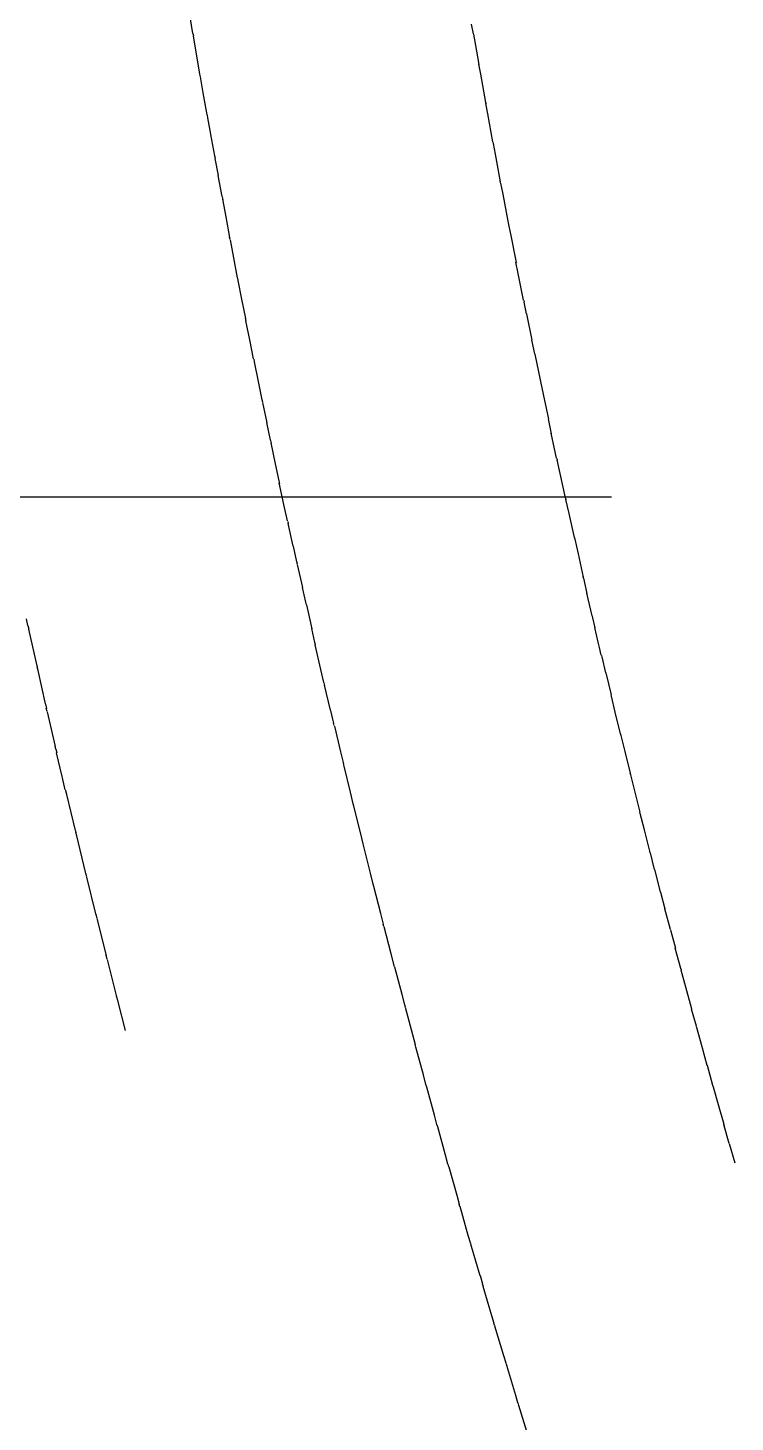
# Model space of a CAD drawing. Header units: feet. Extents: x 9681 to 12164, y 9191 to 13159.
# Drawn here: x 10537.78 to 10548.02, y 11904.45 to 11924.63 of the extents above; entities that cross this region are included whole.
import ezdxf

# ---------------------------------------------------------------- set-up
doc = ezdxf.new("R2010")
doc.units = ezdxf.units.FT
doc.header["$MEASUREMENT"] = 0
doc.linetypes.add('DASHED', pattern=[0.75, 0.5, -0.25])
doc.layers.add('CREEKCONT-MNR', color=3, linetype='Continuous')
doc.layers.add('GRID', color=254, linetype='DASHED')

msp = doc.modelspace()

# ---------------------------------------------------------------- linework, layer by layer
at = {"layer": 'CREEKCONT-MNR', "color": 5, "extrusion": (0.98617, 0.16574, 0), "elevation": 12370.765}
msp.add_lwpolyline([(10012.698, 788), (10013.034, 788)], dxfattribs=at)
at = {"layer": 'CREEKCONT-MNR', "color": 5}
for points, elevation in [([(10540.178, 11924.506), (10540.171, 11924.543)], 788), ([(10544.304, 11924.125), (10544.232, 11924.538)], 787), ([(10544.408, 11923.55), (10544.334, 11923.959)], 787), ([(10540.385, 11923.326), (10540.377, 11923.363)], 788), ([(10540.484, 11922.774), (10540.428, 11923.087)], 788), ([(10544.518, 11922.954), (10544.514, 11922.976)], 787), ([(10540.536, 11922.491), (10540.491, 11922.737)], 788), ([(10544.621, 11922.402), (10544.547, 11922.802)], 787), ([(10544.656, 11922.223), (10544.626, 11922.38)], 787), ([(10544.732, 11921.829), (10544.656, 11922.223)], 787), ([(10540.703, 11921.596), (10540.648, 11921.895)], 788), ([(10544.736, 11921.806), (10544.732, 11921.829)], 787), ([(10540.761, 11921.299), (10540.711, 11921.559)], 788), ([(10544.844, 11921.255), (10544.768, 11921.645)], 787), ([(10544.849, 11921.233), (10544.844, 11921.255)], 787), ([(10540.824, 11920.971), (10540.817, 11921.008)], 788), ([(10544.998, 11920.489), (10544.963, 11920.66)], 787), ([(10545.08, 11920.088), (10545.075, 11920.11)], 787), ([(10545.116, 11919.911), (10545.08, 11920.088)], 787), ([(10541.115, 11919.511), (10541.058, 11919.796)], 788), ([(10541.177, 11919.209), (10541.169, 11919.246)], 788), ([(10541.291, 11918.659), (10541.238, 11918.915)], 788), ([(10545.319, 11918.944), (10545.314, 11918.966)], 787), ([(10545.36, 11918.755), (10545.319, 11918.944)], 787), ([(10541.363, 11918.319), (10541.299, 11918.622)], 788), ([(10541.415, 11918.073), (10541.363, 11918.319)], 788), ([(10541.424, 11918.036), (10541.415, 11918.073)], 788), ([(10545.613, 11917.599), (10545.567, 11917.802)], 787), ([(10541.67, 11916.902), (10541.621, 11917.126)], 788), ([(10541.679, 11916.865), (10541.67, 11916.902)], 788), ([(10545.875, 11916.444), (10545.824, 11916.662)], 787), ([(10541.801, 11916.317), (10541.753, 11916.53)], 788), ([(10537.778, 11915.979), (10537.757, 11916.076)], 789), ([(10545.956, 11916.092), (10545.95, 11916.115)], 787), ([(10545.991, 11915.944), (10545.956, 11916.092)], 787), ([(10541.934, 11915.732), (10541.888, 11915.933)], 788), ([(10546.09, 11915.523), (10546.084, 11915.546)], 787), ([(10546.144, 11915.296), (10546.09, 11915.523)], 787), ([(10537.925, 11915.328), (10537.912, 11915.379)], 789), ([(10538.034, 11914.844), (10537.925, 11915.328)], 789), ([(10542.078, 11915.111), (10542.069, 11915.148)], 788), ([(10538.177, 11914.227), (10538.061, 11914.729)], 789), ([(10542.192, 11914.624), (10542.163, 11914.75)], 788), ([(10542.206, 11914.565), (10542.192, 11914.624)], 788), ([(10546.364, 11914.387), (10546.358, 11914.409)], 787), ([(10542.447, 11913.567), (10542.355, 11913.945)], 788), ([(10546.504, 11913.819), (10546.498, 11913.842)], 787), ([(10538.328, 11913.584), (10538.326, 11913.594)], 789), ([(10538.341, 11913.532), (10538.328, 11913.584)], 789), ([(10538.466, 11913.011), (10538.341, 11913.532)], 789), ([(10546.64, 11913.275), (10546.562, 11913.586)], 787), ([(10542.497, 11913.362), (10542.487, 11913.399)], 788), ([(10542.591, 11912.981), (10542.497, 11913.362)], 788), ([(10542.631, 11912.817), (10542.591, 11912.981)], 788), ([(10546.931, 11912.142), (10546.852, 11912.447)], 787), ([(10542.777, 11912.236), (10542.737, 11912.396)], 788), ([(10542.787, 11912.199), (10542.777, 11912.236)], 788), ([(10542.886, 11911.811), (10542.787, 11912.199)], 788), ([(10542.926, 11911.655), (10542.886, 11911.811)], 788), ([(10547.079, 11911.577), (10547, 11911.879)], 787), ([(10543.037, 11911.226), (10542.936, 11911.618)], 788), ([(10538.915, 11911.197), (10538.912, 11911.206)], 789), ([(10547.23, 11911.012), (10547.15, 11911.311)], 787), ([(10539.066, 11910.606), (10538.929, 11911.145)], 789), ([(10547.237, 11910.989), (10547.23, 11911.012)], 787), ([(10539.081, 11910.55), (10539.067, 11910.601)], 789), ([(10547.538, 11909.883), (10547.457, 11910.177)], 787), ([(10543.394, 11909.878), (10543.383, 11909.915)], 788), ([(10543.503, 11909.476), (10543.394, 11909.878)], 788), ([(10547.695, 11909.32), (10547.614, 11909.61)], 787), ([(10543.54, 11909.336), (10543.503, 11909.476)], 788), ([(10543.551, 11909.299), (10543.54, 11909.336)], 788), ([(10543.662, 11908.893), (10543.551, 11909.299)], 788), ([(10543.7, 11908.758), (10543.662, 11908.893)], 788), ([(10543.71, 11908.721), (10543.7, 11908.758)], 788), ([(10543.824, 11908.311), (10543.71, 11908.721)], 788), ([(10547.861, 11908.734), (10547.854, 11908.757)], 787), ([(10548.016, 11908.195), (10547.934, 11908.479)], 787), ([(10544.201, 11906.989), (10544.19, 11907.026)], 788), ([(10544.324, 11906.568), (10544.201, 11906.989)], 788), ([(10544.528, 11905.875), (10544.495, 11905.988)], 788), ([(10544.886, 11904.689), (10544.874, 11904.726)], 788), ([(10545.02, 11904.252), (10544.886, 11904.689)], 788)]:
    msp.add_lwpolyline(points, dxfattribs=dict(at, elevation=elevation))
at = {"layer": 'CREEKCONT-MNR', "color": 5, "extrusion": (0.984902, 0.173116, 0)}
for points, elevation in [([(9919.125, 787), (9919.268, 787)], 12449.352), ([(9918.96, 788), (9919.197, 788)], 12445.353), ([(9918.636, 788), (9918.96, 788)], 12445.353)]:
    msp.add_lwpolyline(points, dxfattribs=dict(at, elevation=elevation))
at = {"layer": 'CREEKCONT-MNR', "color": 5, "extrusion": (0.985542, 0.169429, 0), "elevation": 12408.147}
for points in [[(9966.067, 788), (9966.298, 788)], [(9965.737, 788), (9966.067, 788)]]:
    msp.add_lwpolyline(points, dxfattribs=at)
at = {"layer": 'CREEKCONT-MNR', "color": 5, "extrusion": (0.981331, 0.192328, 0), "elevation": 12640.795}
msp.add_lwpolyline([(9673.519, 787), (9673.542, 787)], dxfattribs=at)
at = {"layer": 'CREEKCONT-MNR', "color": 5, "extrusion": (0.982043, 0.188655, 0), "elevation": 12600.516}
msp.add_lwpolyline([(9721.331, 788), (9721.368, 788)], dxfattribs=at)
at = {"layer": 'CREEKCONT-MNR', "color": 5, "extrusion": (0.984247, 0.1768, 0)}
for points, elevation in [([(9871.882, 787), (9872.028, 787)], 12486.382), ([(9871.714, 788), (9871.957, 788)], 12482.383)]:
    msp.add_lwpolyline(points, dxfattribs=dict(at, elevation=elevation))
at = {"layer": 'CREEKCONT-MNR', "color": 5, "extrusion": (0.980604, 0.195999, 0)}
for points, elevation in [([(9625.565, 787), (9625.587, 787)], 12676.895), ([(9625.557, 788), (9625.595, 788)], 12672.895)]:
    msp.add_lwpolyline(points, dxfattribs=dict(at, elevation=elevation))
at = {"layer": 'CREEKCONT-MNR', "color": 5, "extrusion": (0.983578, 0.180482, 0)}
for points, elevation in [([(9824.499, 787), (9824.65, 787)], 12523.235), ([(9824.089, 787), (9824.499, 787)], 12523.235), ([(9824.018, 788), (9824.329, 788)], 12519.235)]:
    msp.add_lwpolyline(points, dxfattribs=dict(at, elevation=elevation))
at = {"layer": 'CREEKCONT-MNR', "color": 5, "extrusion": (0.982896, 0.184161, 0)}
for points, elevation in [([(9776.979, 787), (9777.134, 787)], 12559.91), ([(9776.806, 788), (9777.064, 788)], 12555.91)]:
    msp.add_lwpolyline(points, dxfattribs=dict(at, elevation=elevation))
at = {"layer": 'CREEKCONT-MNR', "color": 5, "extrusion": (0.97911, 0.203333, 0)}
for points, elevation in [([(9529.252, 787), (9529.275, 787)], 12748.554), ([(9529.245, 788), (9529.283, 788)], 12744.554)]:
    msp.add_lwpolyline(points, dxfattribs=dict(at, elevation=elevation))
at = {"layer": 'CREEKCONT-MNR', "color": 5, "extrusion": (0.979864, 0.199667, 0), "elevation": 12708.814}
msp.add_lwpolyline([(9577.468, 788), (9577.506, 788)], dxfattribs=at)
at = {"layer": 'CREEKCONT-MNR', "color": 5, "extrusion": (0.98149, 0.191512, 0)}
for points, elevation in [([(9681.528, 787), (9681.693, 787)], 12632.725), ([(9681.349, 788), (9681.622, 788)], 12628.726), ([(9681.061, 788), (9681.349, 788)], 12628.726)]:
    msp.add_lwpolyline(points, dxfattribs=dict(at, elevation=elevation))
at = {"layer": 'CREEKCONT-MNR', "color": 5, "extrusion": (0.9822, 0.187838, 0), "elevation": 12592.407}
msp.add_lwpolyline([(9728.85, 788), (9729.146, 788)], dxfattribs=at)
at = {"layer": 'CREEKCONT-MNR', "color": 5, "extrusion": (0.980767, 0.195184, 0)}
for points, elevation in [([(9633.599, 787), (9633.768, 787)], 12668.865), ([(9633.207, 787), (9633.599, 787)], 12668.865), ([(9633.416, 788), (9633.698, 788)], 12664.865), ([(9633.136, 788), (9633.416, 788)], 12664.865)]:
    msp.add_lwpolyline(points, dxfattribs=dict(at, elevation=elevation))
at = {"layer": 'CREEKCONT-MNR', "color": 5, "extrusion": (0.976765, 0.214311, 0)}
for points, elevation in [([(9383.785, 787), (9383.807, 787)], 12854.687), ([(9383.777, 788), (9383.815, 788)], 12850.687)]:
    msp.add_lwpolyline(points, dxfattribs=dict(at, elevation=elevation))
at = {"layer": 'CREEKCONT-MNR', "color": 5, "extrusion": (0.980029, 0.198852, 0)}
for points, elevation in [([(9585.148, 787), (9585.534, 787)], 12704.825), ([(9585.077, 788), (9585.348, 788)], 12700.825)]:
    msp.add_lwpolyline(points, dxfattribs=dict(at, elevation=elevation))
at = {"layer": 'CREEKCONT-MNR', "color": 5, "extrusion": (0.977561, 0.210655, 0), "elevation": 12815.491}
msp.add_lwpolyline([(9432.399, 788), (9432.436, 788)], dxfattribs=at)
at = {"layer": 'CREEKCONT-MNR', "color": 5, "extrusion": (0.979279, 0.202518, 0)}
for points, elevation in [([(9536.954, 787), (9537.334, 787)], 12740.604), ([(9537.145, 788), (9537.445, 788)], 12736.605)]:
    msp.add_lwpolyline(points, dxfattribs=dict(at, elevation=elevation))
at = {"layer": 'CREEKCONT-MNR', "color": 5, "extrusion": (0.975134, 0.221615, 0)}
for points, elevation in [([(9286.148, 787), (9286.171, 787)], 12924.532), ([(9286.14, 788), (9286.178, 788)], 12920.532)]:
    msp.add_lwpolyline(points, dxfattribs=dict(at, elevation=elevation))
at = {"layer": 'CREEKCONT-MNR', "color": 5, "extrusion": (0.978514, 0.206181, 0), "elevation": 12776.203}
for points in [[(9489.001, 787), (9489.188, 787)], [(9488.627, 787), (9489.001, 787)]]:
    msp.add_lwpolyline(points, dxfattribs=at)
at = {"layer": 'CREEKCONT-MNR', "color": 5, "extrusion": (0.977735, 0.209842, 0)}
for points, elevation in [([(9440.166, 787), (9440.534, 787)], 12811.621), ([(9440.337, 788), (9440.657, 788)], 12807.622), ([(9440.096, 788), (9440.337, 788)], 12807.622)]:
    msp.add_lwpolyline(points, dxfattribs=dict(at, elevation=elevation))
at = {"layer": 'CREEKCONT-MNR', "color": 5, "extrusion": (0.973448, 0.228907, 0)}
for points, elevation in [([(9187.991, 787), (9188.014, 787)], 12993.644), ([(9187.984, 788), (9188.022, 788)], 12989.644)]:
    msp.add_lwpolyline(points, dxfattribs=dict(at, elevation=elevation))
at = {"layer": 'CREEKCONT-MNR', "color": 5, "extrusion": (0.976943, 0.213499, 0)}
for points, elevation in [([(9391.935, 787), (9392.135, 787)], 12846.858), ([(9391.574, 787), (9391.935, 787)], 12846.858), ([(9391.733, 788), (9392.065, 788)], 12842.859)]:
    msp.add_lwpolyline(points, dxfattribs=dict(at, elevation=elevation))
at = {"layer": 'CREEKCONT-MNR', "color": 5, "extrusion": (0.972585, 0.232548, 0)}
for points, elevation in [([(9138.719, 787), (9138.742, 787)], 13027.924), ([(9138.704, 789), (9138.757, 789)], 13019.924)]:
    msp.add_lwpolyline(points, dxfattribs=dict(at, elevation=elevation))
at = {"layer": 'CREEKCONT-MNR', "color": 5, "extrusion": (0.976138, 0.217153, 0)}
for points, elevation in [([(9342.85, 787), (9343.204, 787)], 12881.912), ([(9342.998, 788), (9343.341, 788)], 12877.913), ([(9342.791, 789), (9343.27, 789)], 12873.914), ([(9342.709, 789), (9342.791, 789)], 12873.914)]:
    msp.add_lwpolyline(points, dxfattribs=dict(at, elevation=elevation))
at = {"layer": 'CREEKCONT-MNR', "color": 5, "extrusion": (0.971708, 0.236186, 0)}
for points, elevation in [([(9089.32, 787), (9089.343, 787)], 13062.02), ([(9089.312, 788), (9089.35, 788)], 13058.02)]:
    msp.add_lwpolyline(points, dxfattribs=dict(at, elevation=elevation))
at = {"layer": 'CREEKCONT-MNR', "color": 5, "extrusion": (0.975318, 0.220804, 0)}
for points, elevation in [([(9294.341, 787), (9294.557, 787)], 12916.784), ([(9293.995, 787), (9294.341, 787)], 12916.784), ([(9294.13, 788), (9294.486, 788)], 12912.785), ([(9293.854, 789), (9293.919, 789)], 12908.785)]:
    msp.add_lwpolyline(points, dxfattribs=dict(at, elevation=elevation))
at = {"layer": 'CREEKCONT-MNR', "color": 5, "extrusion": (0.970817, 0.239821, 0)}
for points, elevation in [([(9039.793, 787), (9039.816, 787)], 13095.93), ([(9039.785, 788), (9039.823, 788)], 13091.93), ([(9039.778, 789), (9039.831, 789)], 13087.93)]:
    msp.add_lwpolyline(points, dxfattribs=dict(at, elevation=elevation))
at = {"layer": 'CREEKCONT-MNR', "color": 5, "extrusion": (0.974485, 0.224453, 0)}
for points, elevation in [([(9245.01, 787), (9245.348, 787)], 12951.473), ([(9245.131, 788), (9245.501, 788)], 12947.473), ([(9244.94, 788), (9245.131, 788)], 12947.473), ([(9244.869, 789), (9244.915, 789)], 12943.474)]:
    msp.add_lwpolyline(points, dxfattribs=dict(at, elevation=elevation))
at = {"layer": 'CREEKCONT-MNR', "color": 5, "extrusion": (0.973638, 0.228098, 0)}
for points, elevation in [([(9196.086, 787), (9196.305, 787)], 12985.978), ([(9196.007, 787), (9196.086, 787)], 12985.978), ([(9195.896, 787), (9196.007, 787)], 12985.978), ([(9196.135, 788), (9196.386, 788)], 12981.979), ([(9196.015, 788), (9196.135, 788)], 12981.979), ([(9195.966, 789), (9196.316, 789)], 12977.979), ([(9195.944, 789), (9195.966, 789)], 12977.979), ([(9195.765, 789), (9195.944, 789)], 12977.979)]:
    msp.add_lwpolyline(points, dxfattribs=dict(at, elevation=elevation))
at = {"layer": 'CREEKCONT-MNR', "color": 5, "extrusion": (0.972778, 0.231739, 0)}
for points, elevation in [([(9146.652, 787), (9146.98, 787)], 13020.299), ([(9146.758, 788), (9147.143, 788)], 13016.3), ([(9146.582, 788), (9146.758, 788)], 13016.3), ([(9146.511, 789), (9146.536, 789)], 13012.3)]:
    msp.add_lwpolyline(points, dxfattribs=dict(at, elevation=elevation))
at = {"layer": 'CREEKCONT-MNR', "color": 5, "extrusion": (0.968064, 0.250704, 0)}
for points, elevation in [([(8890.455, 787), (8890.478, 787)], 13196.546), ([(8890.448, 788), (8890.486, 788)], 13192.546), ([(8890.44, 789), (8890.493, 789)], 13188.546)]:
    msp.add_lwpolyline(points, dxfattribs=dict(at, elevation=elevation))
at = {"layer": 'CREEKCONT-MNR', "color": 5, "extrusion": (0.971904, 0.235378, 0)}
for points, elevation in [([(9097.606, 787), (9097.842, 787)], 13054.436), ([(9097.281, 787), (9097.606, 787)], 13054.436), ([(9097.21, 788), (9097.383, 788)], 13050.436), ([(9097.16, 789), (9097.701, 789)], 13046.437), ([(9097.139, 789), (9097.16, 789)], 13046.437)]:
    msp.add_lwpolyline(points, dxfattribs=dict(at, elevation=elevation))
at = {"layer": 'CREEKCONT-MNR', "color": 5, "extrusion": (0.968995, 0.24708, 0), "elevation": 13159.194}
msp.add_lwpolyline([(8940.352, 788), (8940.39, 788)], dxfattribs=at)
at = {"layer": 'CREEKCONT-MNR', "color": 5, "extrusion": (0.971016, 0.239013, 0)}
for points, elevation in [([(9048.105, 787), (9048.343, 787)], 13088.387), ([(9047.782, 787), (9048.105, 787)], 13088.387), ([(9047.656, 789), (9048.202, 789)], 13080.389), ([(9047.641, 789), (9047.656, 789)], 13080.389)]:
    msp.add_lwpolyline(points, dxfattribs=dict(at, elevation=elevation))
at = {"layer": 'CREEKCONT-MNR', "color": 5, "extrusion": (0.969913, 0.243452, 0), "elevation": 13121.655}
msp.add_lwpolyline([(8990.124, 789), (8990.177, 789)], dxfattribs=at)
at = {"layer": 'CREEKCONT-MNR', "color": 5, "extrusion": (0.970115, 0.242645, 0)}
for points, elevation in [([(8998.477, 787), (8998.718, 787)], 13122.154), ([(8998.251, 788), (8998.647, 788)], 13118.154), ([(8998.025, 789), (8998.576, 789)], 13114.155)]:
    msp.add_lwpolyline(points, dxfattribs=dict(at, elevation=elevation))
at = {"layer": 'CREEKCONT-MNR', "color": 5, "extrusion": (0.965188, 0.261556, 0)}
for points, elevation in [([(8739.997, 787), (8740.02, 787)], 13295.48), ([(8739.982, 789), (8740.035, 789)], 13287.48)]:
    msp.add_lwpolyline(points, dxfattribs=dict(at, elevation=elevation))
at = {"layer": 'CREEKCONT-MNR', "color": 5, "extrusion": (0.9692, 0.246274, 0)}
for points, elevation in [([(8948.722, 787), (8948.966, 787)], 13155.734), ([(8948.405, 787), (8948.722, 787)], 13155.734), ([(8948.263, 789), (8948.268, 789)], 13147.735)]:
    msp.add_lwpolyline(points, dxfattribs=dict(at, elevation=elevation))
at = {"layer": 'CREEKCONT-MNR', "color": 5, "extrusion": (0.96616, 0.257942, 0)}
for points, elevation in [([(8790.265, 788), (8790.304, 788)], 13258.69), ([(8790.258, 789), (8790.311, 789)], 13254.69)]:
    msp.add_lwpolyline(points, dxfattribs=dict(at, elevation=elevation))
at = {"layer": 'CREEKCONT-MNR', "color": 5, "extrusion": (0.964203, 0.265166, 0)}
for points, elevation in [([(8689.599, 787), (8689.622, 787)], 13328.081), ([(8689.591, 788), (8689.629, 788)], 13324.081)]:
    msp.add_lwpolyline(points, dxfattribs=dict(at, elevation=elevation))
at = {"layer": 'CREEKCONT-MNR', "color": 5, "extrusion": (0.968272, 0.249899, 0)}
for points, elevation in [([(8898.843, 787), (8899.089, 787)], 13189.128), ([(8898.457, 788), (8898.614, 788)], 13185.128), ([(8898.501, 789), (8898.948, 789)], 13181.129)]:
    msp.add_lwpolyline(points, dxfattribs=dict(at, elevation=elevation))
at = {"layer": 'CREEKCONT-MNR', "color": 5, "extrusion": (0.967119, 0.254325, 0), "elevation": 13221.712}
msp.add_lwpolyline([(8840.411, 789), (8840.464, 789)], dxfattribs=at)
at = {"layer": 'CREEKCONT-MNR', "color": 5, "extrusion": (0.963204, 0.268772, 0)}
for points, elevation in [([(8639.078, 787), (8639.102, 787)], 13360.494), ([(8639.071, 788), (8639.109, 788)], 13356.494)]:
    msp.add_lwpolyline(points, dxfattribs=dict(at, elevation=elevation))
at = {"layer": 'CREEKCONT-MNR', "color": 5, "extrusion": (0.96733, 0.25352, 0)}
for points, elevation in [([(8848.838, 787), (8849.087, 787)], 13222.335), ([(8848.608, 788), (8849.017, 788)], 13218.335), ([(8848.455, 788), (8848.608, 788)], 13218.335)]:
    msp.add_lwpolyline(points, dxfattribs=dict(at, elevation=elevation))
at = {"layer": 'CREEKCONT-MNR', "color": 5, "extrusion": (0.962191, 0.272374, 0)}
for points, elevation in [([(8588.437, 787), (8588.461, 787)], 13392.718), ([(8588.43, 788), (8588.468, 788)], 13388.718)]:
    msp.add_lwpolyline(points, dxfattribs=dict(at, elevation=elevation))
at = {"layer": 'CREEKCONT-MNR', "color": 5, "extrusion": (0.966375, 0.257138, 0)}
for points, elevation in [([(8798.71, 787), (8798.962, 787)], 13255.354), ([(8798.478, 788), (8798.891, 788)], 13251.355), ([(8798.33, 788), (8798.478, 788)], 13251.355)]:
    msp.add_lwpolyline(points, dxfattribs=dict(at, elevation=elevation))
at = {"layer": 'CREEKCONT-MNR', "color": 5, "extrusion": (0.965406, 0.260753, 0), "elevation": 13288.186}
for points in [[(8748.459, 787), (8748.713, 787)], [(8748.151, 787), (8748.459, 787)]]:
    msp.add_lwpolyline(points, dxfattribs=at)
at = {"layer": 'CREEKCONT-MNR', "color": 5, "extrusion": (0.960126, 0.279568, 0), "elevation": 13456.595}
msp.add_lwpolyline([(8486.795, 787), (8486.819, 787)], dxfattribs=at)
at = {"layer": 'CREEKCONT-MNR', "color": 5, "extrusion": (0.964423, 0.264364, 0), "elevation": 13320.83}
msp.add_lwpolyline([(8698.084, 787), (8698.341, 787)], dxfattribs=at)
at = {"layer": 'CREEKCONT-MNR', "color": 5, "extrusion": (0.959073, 0.283159, 0), "elevation": 13488.248}
msp.add_lwpolyline([(8435.795, 787), (8435.819, 787)], dxfattribs=at)
at = {"layer": 'CREEKCONT-MNR', "color": 5, "extrusion": (0.963427, 0.267971, 0)}
for points, elevation in [([(8647.588, 787), (8647.848, 787)], 13353.284), ([(8647.216, 788), (8647.352, 788)], 13349.285)]:
    msp.add_lwpolyline(points, dxfattribs=dict(at, elevation=elevation))
at = {"layer": 'CREEKCONT-MNR', "color": 5, "extrusion": (0.958007, 0.286746, 0)}
for points, elevation in [([(8384.677, 787), (8384.701, 787)], 13519.71), ([(8384.67, 788), (8384.708, 788)], 13515.71)]:
    msp.add_lwpolyline(points, dxfattribs=dict(at, elevation=elevation))
at = {"layer": 'CREEKCONT-MNR', "color": 5, "extrusion": (0.962418, 0.271574, 0)}
for points, elevation in [([(8596.971, 787), (8597.234, 787)], 13385.55), ([(8596.672, 787), (8596.971, 787)], 13385.55), ([(8596.733, 788), (8597.163, 788)], 13381.551), ([(8596.601, 788), (8596.733, 788)], 13381.551)]:
    msp.add_lwpolyline(points, dxfattribs=dict(at, elevation=elevation))
at = {"layer": 'CREEKCONT-MNR', "color": 5, "extrusion": (0.961395, 0.275174, 0)}
for points, elevation in [([(8546.233, 787), (8546.499, 787)], 13417.626), ([(8545.994, 788), (8546.428, 788)], 13413.627), ([(8545.867, 788), (8545.994, 788)], 13413.627)]:
    msp.add_lwpolyline(points, dxfattribs=dict(at, elevation=elevation))
at = {"layer": 'CREEKCONT-MNR', "color": 5, "extrusion": (0.956927, 0.290329, 0), "elevation": 13546.98}
msp.add_lwpolyline([(8333.435, 788), (8333.473, 788)], dxfattribs=at)
at = {"layer": 'CREEKCONT-MNR', "color": 5, "extrusion": (0.960358, 0.278769, 0), "elevation": 13445.513}
msp.add_lwpolyline([(8495.012, 788), (8495.135, 788)], dxfattribs=at)
at = {"layer": 'CREEKCONT-MNR', "color": 5, "extrusion": (0.954727, 0.297482, 0), "elevation": 13608.945}
msp.add_lwpolyline([(8230.615, 788), (8230.653, 788)], dxfattribs=at)
at = {"layer": 'CREEKCONT-MNR', "color": 5, "extrusion": (0.959308, 0.282361, 0), "elevation": 13477.208}
msp.add_lwpolyline([(8444.157, 788), (8444.6, 788)], dxfattribs=at)
at = {"layer": 'CREEKCONT-MNR', "color": 5, "extrusion": (0.953607, 0.301053, 0), "elevation": 13639.638}
msp.add_lwpolyline([(8179.032, 788), (8179.07, 788)], dxfattribs=at)
at = {"layer": 'CREEKCONT-MNR', "color": 5, "extrusion": (0.958245, 0.285949, 0), "elevation": 13508.712}
for points in [[(8393.06, 788), (8393.508, 788)], [(8392.947, 788), (8393.06, 788)]]:
    msp.add_lwpolyline(points, dxfattribs=at)
at = {"layer": 'CREEKCONT-MNR', "color": 5, "extrusion": (0.952474, 0.304619, 0), "elevation": 13670.138}
msp.add_lwpolyline([(8127.334, 788), (8127.373, 788)], dxfattribs=at)
at = {"layer": 'CREEKCONT-MNR', "color": 5, "extrusion": (0.957168, 0.289533, 0), "elevation": 13540.026}
for points in [[(8341.846, 788), (8342.299, 788)], [(8341.737, 788), (8341.846, 788)]]:
    msp.add_lwpolyline(points, dxfattribs=at)
at = {"layer": 'GRID', "color": 253, "linetype": 'DASHED', "ltscale": 25}
msp.add_line((9746.227, 11917.839), (12098.978, 11917.839), dxfattribs=at)

doc.saveas('drawing.dxf')
